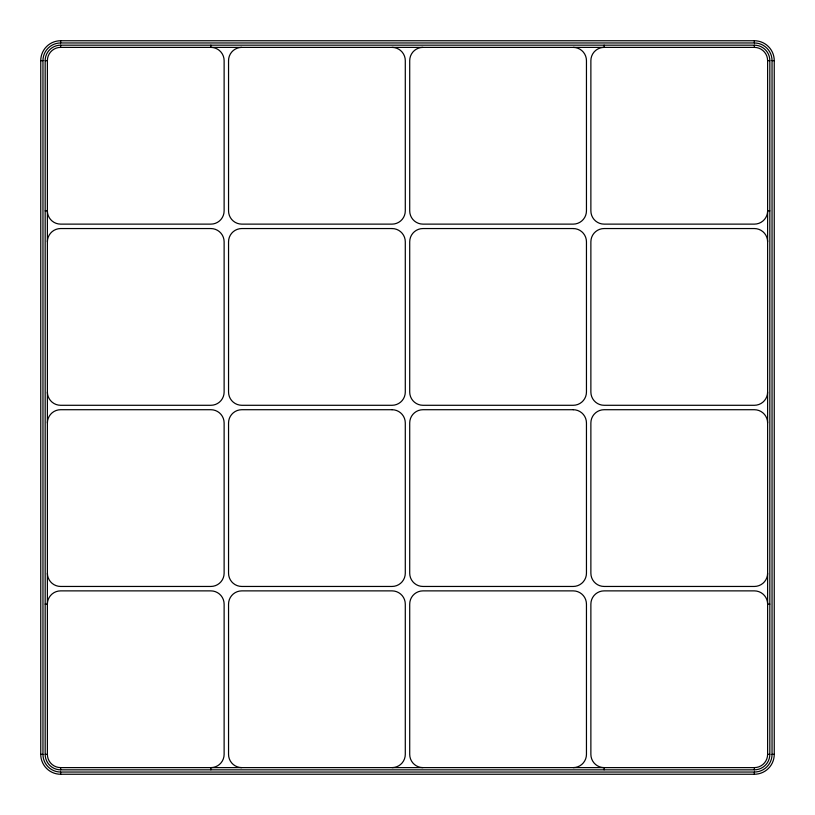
<?xml version="1.0" encoding="UTF-8"?>
<svg xmlns="http://www.w3.org/2000/svg" width="815" height="815" viewBox="0 0 815 815"><rect width="100%" height="100%" fill="white"/><g stroke="black" fill="none" stroke-linecap="round" stroke-linejoin="round"><path stroke-width="1.22" d="M60.636 40.75L754.364 40.75A19.886 19.886 0 0 1 774.25 60.636L774.25 754.364A19.886 19.886 0 0 1 754.364 774.25L60.636 774.25A19.886 19.886 0 0 1 40.75 754.364L40.75 60.636A19.886 19.886 0 0 1 60.636 40.75L60.636 42.961A17.675 17.675 0 0 0 42.961 60.636L40.76 60.636M60.636 42.961L754.364 42.961A17.675 17.675 0 0 1 772.039 60.636L772.039 754.364A17.675 17.675 0 0 1 754.364 772.039L60.636 772.039A17.675 17.675 0 0 1 42.961 754.364L42.961 60.636M60.636 45.171L754.364 45.171A15.465 15.465 0 0 1 769.829 60.636L769.829 754.364A15.465 15.465 0 0 1 754.364 769.829L60.636 769.829A15.465 15.465 0 0 1 45.171 754.364L45.171 60.636A15.465 15.465 0 0 1 60.636 45.171L60.636 47.372A13.254 13.254 0 0 0 47.382 60.636L47.382 754.364A13.254 13.254 0 0 0 60.636 767.618L754.364 767.618A13.254 13.254 0 0 0 767.618 754.364L767.618 60.636A13.254 13.254 0 0 0 754.364 47.382L60.636 47.382M45.171 60.636L47.372 60.636M767.628 60.636L769.829 60.636M772.039 60.636L774.24 60.636M45.171 210.871L47.372 210.871A13.254 13.254 0 0 0 60.636 224.125L210.871 224.125A13.254 13.254 0 0 0 224.125 210.871L224.125 60.636A13.254 13.254 0 0 0 210.871 47.382L210.871 45.171M769.829 210.871L767.628 210.871A13.254 13.254 0 0 1 754.364 224.125L604.129 224.125A13.254 13.254 0 0 1 590.875 210.871L590.875 60.636A13.254 13.254 0 0 1 604.129 47.382L604.129 45.171M45.171 604.129L47.372 604.129A13.254 13.254 0 0 1 60.636 590.875L210.871 590.875A13.254 13.254 0 0 1 224.125 604.129L224.125 754.364A13.254 13.254 0 0 1 210.871 767.618L210.871 769.829M769.829 604.129L767.628 604.129A13.254 13.254 0 0 0 754.364 590.875L604.129 590.875A13.254 13.254 0 0 0 590.875 604.129L590.875 754.364A13.254 13.254 0 0 0 604.129 767.618L604.129 769.829M40.76 754.364L42.961 754.364M45.171 754.364L47.372 754.364M767.628 754.364L769.829 754.364M772.039 754.364L774.24 754.364M754.364 40.76L754.364 42.961M754.364 45.171L754.364 47.372M754.364 767.628L754.364 769.829M754.364 772.039L754.364 774.24M60.636 767.628L60.636 769.829M60.636 772.039L60.636 774.24M573.2 47.382A13.254 13.254 0 0 1 586.454 60.636L586.454 210.871A13.254 13.254 0 0 1 573.2 224.125L422.965 224.125A13.254 13.254 0 0 1 409.711 210.871L409.711 60.636A13.254 13.254 0 0 1 422.965 47.382M392.035 47.382A13.254 13.254 0 0 1 405.289 60.636L405.289 210.871A13.254 13.254 0 0 1 392.035 224.125L241.8 224.125A13.254 13.254 0 0 1 228.546 210.871L228.546 60.636A13.254 13.254 0 0 1 241.8 47.382M47.382 241.8A13.254 13.254 0 0 1 60.636 228.546L210.871 228.546A13.254 13.254 0 0 1 224.125 241.8L224.125 392.035A13.254 13.254 0 0 1 210.871 405.289L60.636 405.289A13.254 13.254 0 0 1 47.382 392.035M767.618 392.035A13.254 13.254 0 0 1 754.364 405.289L604.129 405.289A13.254 13.254 0 0 1 590.875 392.035L590.875 241.8A13.254 13.254 0 0 1 604.129 228.546L754.364 228.546A13.254 13.254 0 0 1 767.618 241.8M47.382 422.965A13.254 13.254 0 0 1 60.636 409.711L210.871 409.711A13.254 13.254 0 0 1 224.125 422.965L224.125 573.2A13.254 13.254 0 0 1 210.871 586.454L60.636 586.454A13.254 13.254 0 0 1 47.382 573.2M767.618 573.2A13.254 13.254 0 0 1 754.364 586.454L604.129 586.454A13.254 13.254 0 0 1 590.875 573.2L590.875 422.965A13.254 13.254 0 0 1 604.129 409.711L754.364 409.711A13.254 13.254 0 0 1 767.618 422.965M422.965 767.618A13.254 13.254 0 0 1 409.711 754.364L409.711 604.129A13.254 13.254 0 0 1 422.965 590.875L573.2 590.875A13.254 13.254 0 0 1 586.454 604.129L586.454 754.364A13.254 13.254 0 0 1 573.2 767.618M241.8 767.618A13.254 13.254 0 0 1 228.546 754.364L228.546 604.129A13.254 13.254 0 0 1 241.8 590.875L392.035 590.875A13.254 13.254 0 0 1 405.289 604.129L405.289 754.364A13.254 13.254 0 0 1 392.035 767.618M392.035 228.546L241.8 228.546A13.254 13.254 0 0 0 228.546 241.8L228.546 392.035A13.254 13.254 0 0 0 241.8 405.289L392.035 405.289A13.254 13.254 0 0 0 405.289 392.035L405.289 241.8A13.254 13.254 0 0 0 392.035 228.546M573.2 228.546L422.965 228.546A13.254 13.254 0 0 0 409.711 241.8L409.711 392.035A13.254 13.254 0 0 0 422.965 405.289L573.2 405.289A13.254 13.254 0 0 0 586.454 392.035L586.454 241.8A13.254 13.254 0 0 0 573.2 228.546M392.035 409.711L241.8 409.711A13.254 13.254 0 0 0 228.546 422.965L228.546 573.2A13.254 13.254 0 0 0 241.8 586.454L392.035 586.454A13.254 13.254 0 0 0 405.289 573.2L405.289 422.965A13.254 13.254 0 0 0 392.035 409.711M573.2 409.711L422.965 409.711A13.254 13.254 0 0 0 409.711 422.965L409.711 573.2A13.254 13.254 0 0 0 422.965 586.454L573.2 586.454A13.254 13.254 0 0 0 586.454 573.2L586.454 422.965A13.254 13.254 0 0 0 573.2 409.711"/></g></svg>
